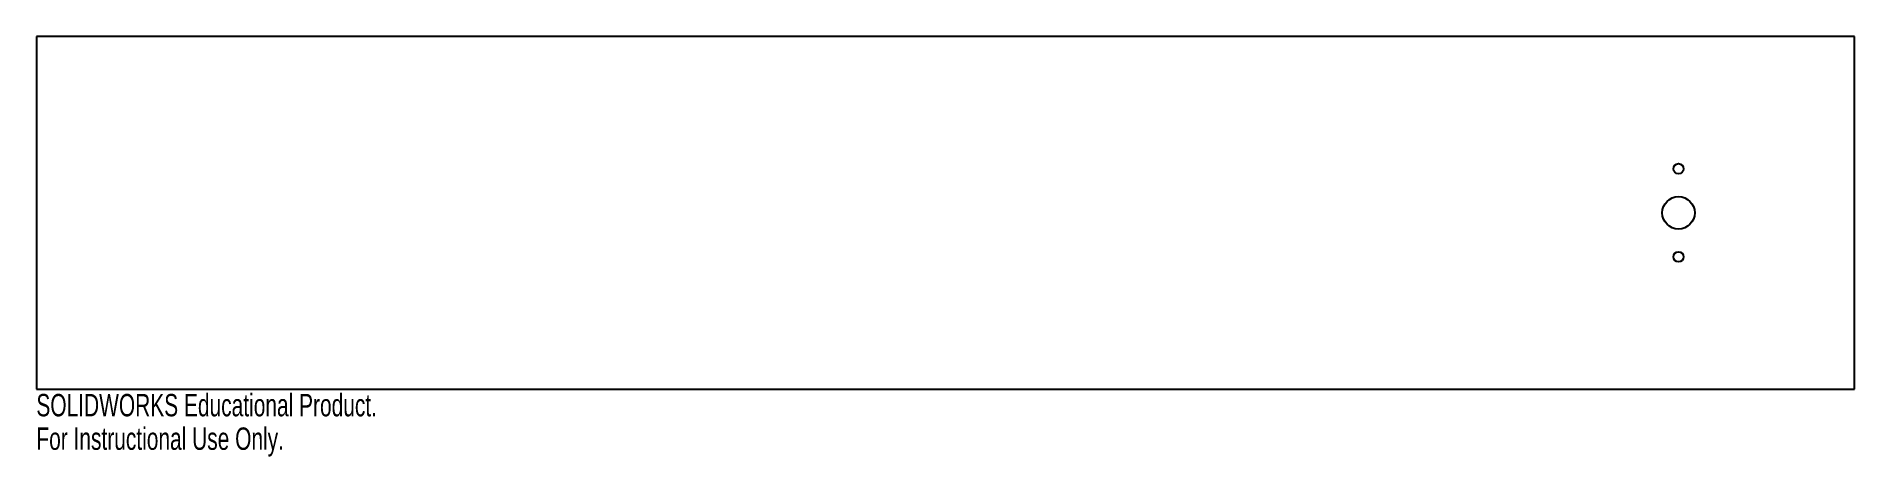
# Model space of a CAD drawing. Header units: inches. Extents: x -2.1 to 13.4, y -3.2 to 0.4.
import ezdxf

# ---------------------------------------------------------------- set-up
doc = ezdxf.new("R2010")
doc.units = ezdxf.units.IN
doc.header["$MEASUREMENT"] = 0
doc.styles.add('SLDTEXTSTYLE0', font='TXT', dxfattribs={"width": 0.7})

msp = doc.modelspace()

# ---------------------------------------------------------------- linework, layer by layer
at = {"color": 7, "linetype": 'Continuous', "lineweight": 25}
for p, q in [((-2.118, 0.392), (-2.118, -2.61)), ((13.368, 0.392), (-2.118, 0.392)), ((13.368, -2.61), (13.368, 0.392)), ((-2.118, -2.61), (13.368, -2.61))]:
    msp.add_line(p, q, dxfattribs=at)
for centre, radius in [((11.868, -0.734), 0.0433), ((11.868, -1.109), 0.138), ((11.868, -1.484), 0.0433)]:
    msp.add_circle(centre, radius, dxfattribs=at)

# ---------------------------------------------------------------- texts
at = {"color": 7, "linetype": 'Continuous', "char_height": 0.1903, "attachment_point": 1, "style": 'SLDTEXTSTYLE0'}
for s, insert in [('SOLIDWORKS Educational Product.', (-2.118, -2.65)), ('For Instructional Use Only.', (-2.118, -2.935))]:
    msp.add_mtext(s, dxfattribs=dict(at, insert=insert))

doc.saveas('drawing.dxf')
